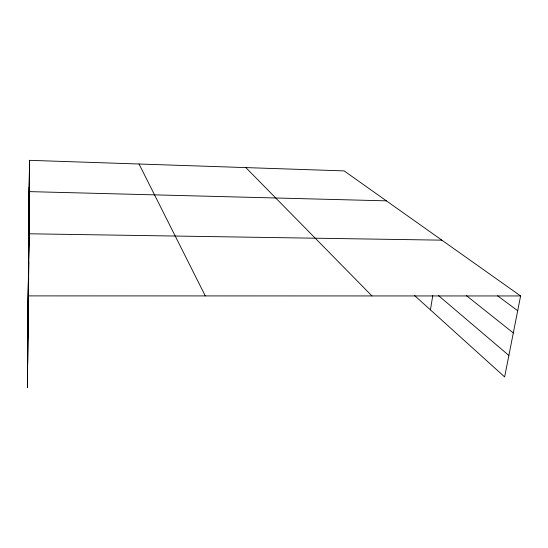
<?xml version="1.0" encoding="UTF-8"?>
<svg xmlns="http://www.w3.org/2000/svg" width="548" height="548" viewBox="0 0 548 548"><rect width="100%" height="100%" fill="white"/><g stroke="black" fill="none" stroke-linecap="round" stroke-linejoin="round"><path stroke-width="0.82" d="M27.701 363.406L28.982 203.986M28.023 337.924L29.181 187.409M28.338 312.703L29.38 171.12M29.517 160.331L27.4 387.669L29.517 160.331L344.13 170.894L520.6 295.954L504.64 376.928L414.562 295.543M28.462 259.019L29.352 182.964M28.907 235.537L29.154 211.014M28.03 311.36L28.989 233.784L441.873 240.161M28.599 277.144L28.791 261.786M28.475 294.016L28.674 277.959M430.427 309.873L432.783 295.536M28.544 295.893L520.6 295.954M29.291 191.622L386.402 200.849M497.563 295.783L517.689 310.737M466.464 295.66L513.305 332.951M438.558 295.646L508.873 355.453M245.846 167.592L371.976 295.934M139.034 164.01L205.294 295.913"/></g></svg>
